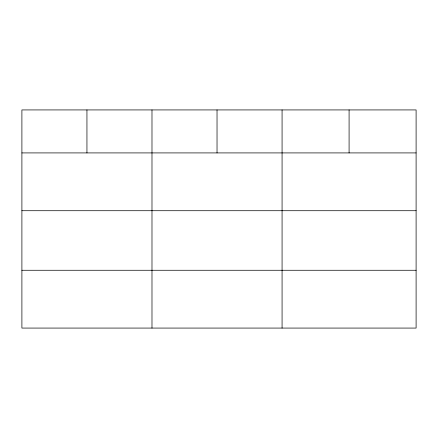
<?xml version="1.0" encoding="UTF-8"?>
<svg xmlns="http://www.w3.org/2000/svg" width="438" height="438" viewBox="0 0 438 438"><rect width="100%" height="100%" fill="white"/><g stroke="black" fill="none" stroke-linecap="round" stroke-linejoin="round"><path stroke-width="0.66" d="M416.1 210.716L416.1 109.927L21.9 109.927L21.9 328.073L416.1 328.073L416.1 210.716L21.9 210.716M21.9 152.917L416.1 152.917M21.9 270.268L416.1 270.268M349.086 109.927L349.086 152.917M282.072 109.927L282.072 328.073M217.029 109.927L217.029 152.917M151.986 109.927L151.986 328.073M86.943 109.927L86.943 152.917"/></g></svg>
